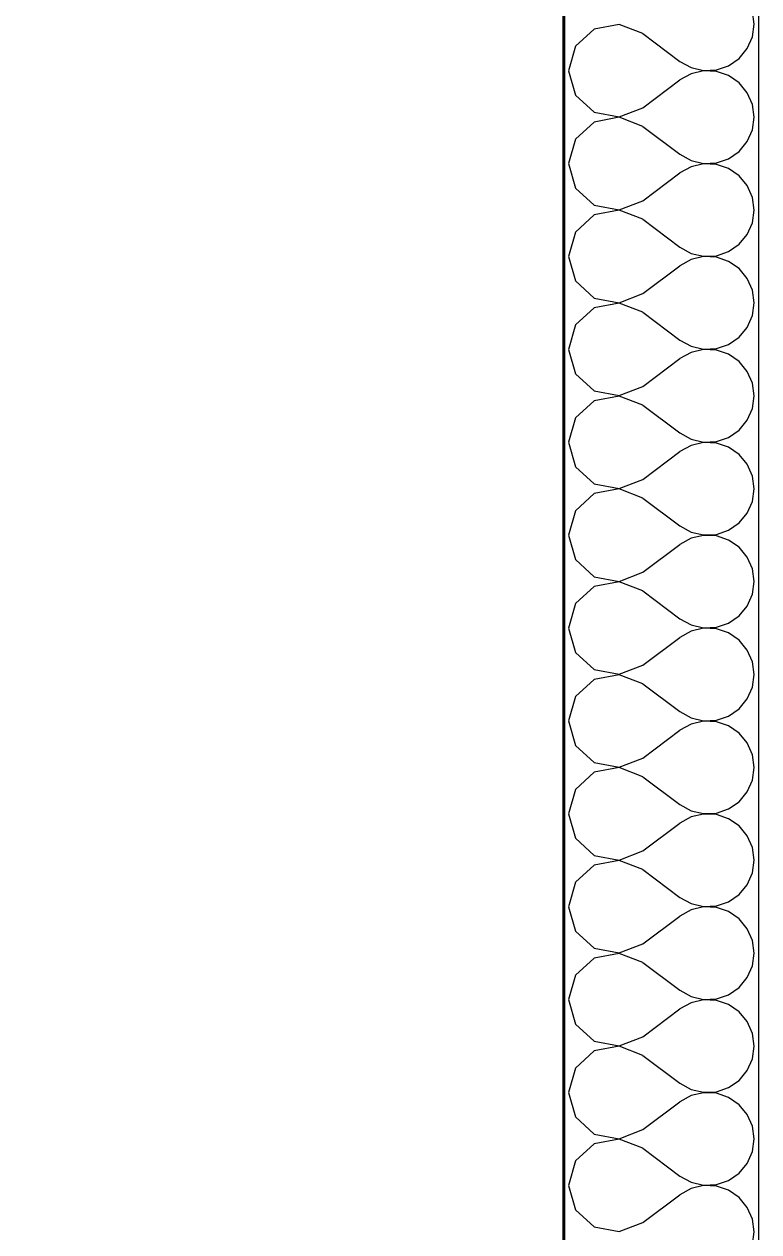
# Model space of a CAD drawing. Header units: millimetres. Extents: x -3100 to 17162, y -19566 to 10100.
# Drawn here: x -803 to -200, y 0 to 991 of the extents above; entities that cross this region are included whole.
import ezdxf

# ---------------------------------------------------------------- set-up
doc = ezdxf.new("R2010")
doc.units = ezdxf.units.MM
doc.header["$MEASUREMENT"] = 0
doc.linetypes.add('Wipeout_Contour', pattern=[1000, 0, -1000])
for name, color, linetype in [('Konstrukce - svislé nosné', 7, 'Continuous'), ('Konstrukce – Dělicí čáry vrstev', 7, 'Continuous'), ('Kóty - SP', 7, 'Continuous'), ('Výplně – Řezové', 7, 'Continuous')]:
    doc.layers.add(name, color=color, linetype=linetype)
doc.styles.add('GENEROVANÝ_STYL_1', font='Arial.ttf')
doc.dimstyles.new('GENEROVANÝ_STYL__1', dxfattribs={"dimtxt": 134.999996, "dimasz": 114, "dimexe": 0.18, "dimexo": 0.0625, "dimgap": 0, "dimtad": 1, "dimtih": 1, "dimtoh": 1, "dimdec": 0, "dimzin": 0, "dimdsep": 46, "dimtxsty": 'GENEROVANÝ_STYL_1', "dimblk": 'ARROWHEAD_2', "dimblk1": 'ARROWHEAD_2', "dimblk2": 'ARROWHEAD_2', "dimcen": 0.09, "dimse1": 1, "dimse2": 1, "dimclrd": 256, "dimclre": 256, "dimclrt": 256, "dimazin": 0, "dimtfac": 1, "dimtdec": 4, "dimtmove": 0, "dimatfit": 3, "dimfxl": 1, "dimtolj": 1, "dimtzin": 0, "dimarcsym": 0})
doc.dimstyles.new('GENEROVANÝ_STYL__2', dxfattribs={"dimtxt": 134.999996, "dimasz": 114, "dimexe": 0.18, "dimexo": 0.0625, "dimgap": 0, "dimtad": 1, "dimdec": 0, "dimzin": 0, "dimdsep": 46, "dimtxsty": 'GENEROVANÝ_STYL_1', "dimblk": 'ARROWHEAD_2', "dimblk1": 'ARROWHEAD_2', "dimblk2": 'ARROWHEAD_2', "dimcen": 0.09, "dimse1": 1, "dimse2": 1, "dimclrd": 256, "dimclre": 256, "dimclrt": 256, "dimazin": 0, "dimtfac": 1, "dimtdec": 4, "dimtmove": 0, "dimatfit": 3, "dimfxl": 1, "dimtolj": 1, "dimtzin": 0, "dimarcsym": 0})
doc.dimstyles.new('GENEROVANÝ_STYL__3', dxfattribs={"dimtxt": 134.999996, "dimasz": 114, "dimexe": 0.18, "dimexo": 0.0625, "dimgap": 0, "dimtad": 1, "dimdec": 0, "dimzin": 0, "dimdsep": 46, "dimtxsty": 'GENEROVANÝ_STYL_1', "dimblk": 'ARROWHEAD_2', "dimblk1": 'ARROWHEAD_2', "dimblk2": 'ARROWHEAD_2', "dimcen": 0.09, "dimse1": 1, "dimse2": 1, "dimclrd": 256, "dimclre": 256, "dimclrt": 256, "dimazin": 0, "dimtfac": 1, "dimtdec": 4, "dimtmove": 2, "dimatfit": 3, "dimfxl": 1, "dimtolj": 1, "dimtzin": 0, "dimarcsym": 0})

# ---------------------------------------------------------------- blocks, each defined once
blk = doc.blocks.new('*X195')
at = {"layer": 'Výplně – Řezové', "color": 53, "linetype": 'Continuous', "lineweight": 13, "true_color": 0xeccf4f}
for p, q in [((-203.81, 990.48), (-205.26, 1000.89)), ((-335.13, 986.45), (-350.5, 972.41)), ((-314.67, 990.32), (-335.13, 986.45)), ((-295.24, 982.86), (-314.67, 990.32)), ((-295.24, 982.86), (-264.76, 960)), ((-205.26, 980.07), (-203.81, 990.48)), ((-350.5, 972.41), (-356.19, 952.38)), ((-209.5, 970.45), (-205.26, 980.07)), ((-224.87, 956.4), (-216.21, 962.36)), ((-216.21, 962.36), (-209.5, 970.45)), ((-356.19, 952.38), (-350.5, 932.35)), ((-264.76, 960), (-255.56, 954.91)), ((-255.56, 954.91), (-245.33, 952.53)), ((-245.33, 952.23), (-255.56, 949.85)), ((-245.33, 952.53), (-234.83, 953.04)), ((-234.83, 951.72), (-245.33, 952.23)), ((-234.83, 953.04), (-224.87, 956.4)), ((-224.87, 948.36), (-234.83, 951.72)), ((-295.24, 921.9), (-264.76, 944.76)), ((-255.56, 949.85), (-264.76, 944.76)), ((-216.21, 942.41), (-224.87, 948.36)), ((-209.5, 934.31), (-216.21, 942.41)), ((-350.5, 932.35), (-335.13, 918.31)), ((-205.26, 924.7), (-209.5, 934.31)), ((-314.67, 914.44), (-295.24, 921.9)), ((-203.81, 914.29), (-205.26, 924.7)), ((-335.13, 918.31), (-314.67, 914.44)), ((-314.67, 914.13), (-335.13, 910.26)), ((-295.24, 906.67), (-314.67, 914.13)), ((-205.26, 903.88), (-203.81, 914.29)), ((-335.13, 910.26), (-350.5, 896.22)), ((-295.24, 906.67), (-264.76, 883.81)), ((-209.5, 894.26), (-205.26, 903.88)), ((-350.5, 896.22), (-356.19, 876.19)), ((-216.21, 886.16), (-209.5, 894.26)), ((-264.76, 883.81), (-255.56, 878.72)), ((-224.87, 880.21), (-216.21, 886.16)), ((-356.19, 876.19), (-350.5, 856.16)), ((-255.56, 873.66), (-264.76, 868.57)), ((-255.56, 878.72), (-245.33, 876.34)), ((-245.33, 876.04), (-255.56, 873.66)), ((-245.33, 876.34), (-234.83, 876.85)), ((-234.83, 875.53), (-245.33, 876.04)), ((-234.83, 876.85), (-224.87, 880.21)), ((-224.87, 872.17), (-234.83, 875.53)), ((-216.21, 866.22), (-224.87, 872.17)), ((-295.24, 845.71), (-264.76, 868.57)), ((-209.5, 858.12), (-216.21, 866.22)), ((-350.5, 856.16), (-335.13, 842.12)), ((-205.26, 848.51), (-209.5, 858.12)), ((-335.13, 842.12), (-314.67, 838.25)), ((-314.67, 838.25), (-295.24, 845.71)), ((-203.81, 838.1), (-205.26, 848.51)), ((-335.13, 834.07), (-350.5, 820.03)), ((-314.67, 837.94), (-335.13, 834.07)), ((-295.24, 830.48), (-314.67, 837.94)), ((-205.26, 827.69), (-203.81, 838.1)), ((-295.24, 830.48), (-264.76, 807.62)), ((-209.5, 818.07), (-205.26, 827.69)), ((-350.5, 820.03), (-356.19, 800)), ((-216.21, 809.97), (-209.5, 818.07)), ((-264.76, 807.62), (-255.56, 802.53)), ((-255.56, 802.53), (-245.33, 800.15)), ((-234.83, 800.66), (-224.87, 804.02)), ((-224.87, 804.02), (-216.21, 809.97)), ((-356.19, 800), (-350.5, 779.97)), ((-255.56, 797.47), (-264.76, 792.38)), ((-245.33, 799.85), (-255.56, 797.47)), ((-245.33, 800.15), (-234.83, 800.66)), ((-234.83, 799.34), (-245.33, 799.85)), ((-224.87, 795.98), (-234.83, 799.34)), ((-216.21, 790.03), (-224.87, 795.98)), ((-295.24, 769.52), (-264.76, 792.38)), ((-209.5, 781.93), (-216.21, 790.03)), ((-350.5, 779.97), (-335.13, 765.93)), ((-205.26, 772.31), (-209.5, 781.93)), ((-335.13, 765.93), (-314.67, 762.06)), ((-314.67, 762.06), (-295.24, 769.52)), ((-203.81, 761.9), (-205.26, 772.31)), ((-335.13, 757.88), (-350.5, 743.84)), ((-314.67, 761.75), (-335.13, 757.88)), ((-295.24, 754.29), (-314.67, 761.75)), ((-295.24, 754.29), (-264.76, 731.43)), ((-205.26, 751.49), (-203.81, 761.9)), ((-350.5, 743.84), (-356.19, 723.81)), ((-209.5, 741.88), (-205.26, 751.49)), ((-224.87, 727.83), (-216.21, 733.78)), ((-216.21, 733.78), (-209.5, 741.88)), ((-356.19, 723.81), (-350.5, 703.78)), ((-264.76, 731.43), (-255.56, 726.34)), ((-255.56, 726.34), (-245.33, 723.96)), ((-245.33, 723.66), (-255.56, 721.28)), ((-245.33, 723.96), (-234.83, 724.47)), ((-234.83, 723.15), (-245.33, 723.66)), ((-234.83, 724.47), (-224.87, 727.83)), ((-224.87, 719.79), (-234.83, 723.15)), ((-295.24, 693.33), (-264.76, 716.19)), ((-255.56, 721.28), (-264.76, 716.19)), ((-216.21, 713.84), (-224.87, 719.79)), ((-209.5, 705.74), (-216.21, 713.84)), ((-350.5, 703.78), (-335.13, 689.74)), ((-205.26, 696.12), (-209.5, 705.74)), ((-203.81, 685.71), (-205.26, 696.12)), ((-335.13, 689.74), (-314.67, 685.87)), ((-314.67, 685.56), (-335.13, 681.69)), ((-314.67, 685.87), (-295.24, 693.33)), ((-295.24, 678.1), (-314.67, 685.56)), ((-205.26, 675.3), (-203.81, 685.71)), ((-335.13, 681.69), (-350.5, 667.65)), ((-295.24, 678.1), (-264.76, 655.24)), ((-209.5, 665.69), (-205.26, 675.3)), ((-350.5, 667.65), (-356.19, 647.62)), ((-216.21, 657.59), (-209.5, 665.69)), ((-264.76, 655.24), (-255.56, 650.15)), ((-224.87, 651.64), (-216.21, 657.59)), ((-356.19, 647.62), (-350.5, 627.59)), ((-255.56, 645.09), (-264.76, 640)), ((-255.56, 650.15), (-245.33, 647.77)), ((-245.33, 647.47), (-255.56, 645.09)), ((-245.33, 647.77), (-234.83, 648.28)), ((-234.83, 646.96), (-245.33, 647.47)), ((-234.83, 648.28), (-224.87, 651.64)), ((-224.87, 643.6), (-234.83, 646.96)), ((-295.24, 617.14), (-264.76, 640)), ((-216.21, 637.64), (-224.87, 643.6)), ((-209.5, 629.55), (-216.21, 637.64)), ((-350.5, 627.59), (-335.13, 613.55)), ((-205.26, 619.93), (-209.5, 629.55)), ((-314.67, 609.68), (-295.24, 617.14)), ((-203.81, 609.52), (-205.26, 619.93)), ((-335.13, 605.5), (-350.5, 591.46)), ((-335.13, 613.55), (-314.67, 609.68)), ((-314.67, 609.37), (-335.13, 605.5)), ((-295.24, 601.9), (-314.67, 609.37)), ((-205.26, 599.11), (-203.81, 609.52)), ((-295.24, 601.9), (-264.76, 579.05)), ((-209.5, 589.5), (-205.26, 599.11)), ((-350.5, 591.46), (-356.19, 571.43)), ((-216.21, 581.4), (-209.5, 589.5)), ((-264.76, 579.05), (-255.56, 573.96)), ((-234.83, 572.09), (-224.87, 575.45)), ((-224.87, 575.45), (-216.21, 581.4)), ((-356.19, 571.43), (-350.5, 551.4)), ((-255.56, 568.9), (-264.76, 563.81)), ((-255.56, 573.96), (-245.33, 571.58)), ((-245.33, 571.27), (-255.56, 568.9)), ((-245.33, 571.58), (-234.83, 572.09)), ((-234.83, 570.77), (-245.33, 571.27)), ((-224.87, 567.41), (-234.83, 570.77)), ((-216.21, 561.45), (-224.87, 567.41)), ((-295.24, 540.95), (-264.76, 563.81)), ((-209.5, 553.36), (-216.21, 561.45)), ((-350.5, 551.4), (-335.13, 537.36)), ((-205.26, 543.74), (-209.5, 553.36)), ((-335.13, 537.36), (-314.67, 533.49)), ((-314.67, 533.49), (-295.24, 540.95)), ((-203.81, 533.33), (-205.26, 543.74)), ((-335.13, 529.31), (-350.5, 515.27)), ((-314.67, 533.18), (-335.13, 529.31)), ((-295.24, 525.71), (-314.67, 533.18)), ((-295.24, 525.71), (-264.76, 502.86)), ((-205.26, 522.92), (-203.81, 533.33)), ((-350.5, 515.27), (-356.19, 495.24)), ((-209.5, 513.31), (-205.26, 522.92)), ((-224.87, 499.26), (-216.21, 505.21)), ((-216.21, 505.21), (-209.5, 513.31)), ((-264.76, 502.86), (-255.56, 497.77)), ((-255.56, 497.77), (-245.33, 495.39)), ((-245.33, 495.39), (-234.83, 495.9)), ((-234.83, 495.9), (-224.87, 499.26)), ((-356.19, 495.24), (-350.5, 475.21)), ((-295.24, 464.76), (-264.76, 487.62)), ((-255.56, 492.71), (-264.76, 487.62)), ((-245.33, 495.08), (-255.56, 492.71)), ((-234.83, 494.57), (-245.33, 495.08)), ((-224.87, 491.22), (-234.83, 494.57)), ((-216.21, 485.26), (-224.87, 491.22)), ((-209.5, 477.17), (-216.21, 485.26)), ((-205.26, 467.55), (-209.5, 477.17)), ((-350.5, 475.21), (-335.13, 461.16)), ((-203.81, 457.14), (-205.26, 467.55)), ((-335.13, 461.16), (-314.67, 457.3)), ((-314.67, 456.99), (-335.13, 453.12)), ((-314.67, 457.3), (-295.24, 464.76)), ((-295.24, 449.52), (-314.67, 456.99)), ((-205.26, 446.73), (-203.81, 457.14)), ((-335.13, 453.12), (-350.5, 439.08)), ((-295.24, 449.52), (-264.76, 426.67)), ((-209.5, 437.12), (-205.26, 446.73)), ((-350.5, 439.08), (-356.19, 419.05)), ((-216.21, 429.02), (-209.5, 437.12)), ((-264.76, 426.67), (-255.56, 421.58)), ((-224.87, 423.07), (-216.21, 429.02)), ((-356.19, 419.05), (-350.5, 399.02)), ((-255.56, 416.51), (-264.76, 411.43)), ((-255.56, 421.58), (-245.33, 419.2)), ((-245.33, 418.89), (-255.56, 416.51)), ((-245.33, 419.2), (-234.83, 419.71)), ((-234.83, 418.38), (-245.33, 418.89)), ((-234.83, 419.71), (-224.87, 423.07)), ((-224.87, 415.03), (-234.83, 418.38)), ((-295.24, 388.57), (-264.76, 411.43)), ((-216.21, 409.07), (-224.87, 415.03)), ((-209.5, 400.98), (-216.21, 409.07)), ((-350.5, 399.02), (-335.13, 384.97)), ((-205.26, 391.36), (-209.5, 400.98)), ((-314.67, 381.11), (-295.24, 388.57)), ((-203.81, 380.95), (-205.26, 391.36)), ((-335.13, 376.93), (-350.5, 362.88)), ((-335.13, 384.97), (-314.67, 381.11)), ((-314.67, 380.8), (-335.13, 376.93)), ((-295.24, 373.33), (-314.67, 380.8)), ((-205.26, 370.54), (-203.81, 380.95)), ((-295.24, 373.33), (-264.76, 350.48)), ((-209.5, 360.92), (-205.26, 370.54)), ((-350.5, 362.88), (-356.19, 342.86)), ((-216.21, 352.83), (-209.5, 360.92)), ((-264.76, 350.48), (-255.56, 345.39)), ((-234.83, 343.52), (-224.87, 346.88)), ((-224.87, 346.88), (-216.21, 352.83)), ((-356.19, 342.86), (-350.5, 322.83)), ((-255.56, 340.32), (-264.76, 335.24)), ((-255.56, 345.39), (-245.33, 343.01)), ((-245.33, 342.7), (-255.56, 340.32)), ((-245.33, 343.01), (-234.83, 343.52)), ((-234.83, 342.19), (-245.33, 342.7)), ((-224.87, 338.84), (-234.83, 342.19)), ((-216.21, 332.88), (-224.87, 338.84)), ((-295.24, 312.38), (-264.76, 335.24)), ((-209.5, 324.79), (-216.21, 332.88)), ((-350.5, 322.83), (-335.13, 308.78)), ((-205.26, 315.17), (-209.5, 324.79)), ((-335.13, 308.78), (-314.67, 304.92)), ((-314.67, 304.92), (-295.24, 312.38)), ((-203.81, 304.76), (-205.26, 315.17)), ((-335.13, 300.74), (-350.5, 286.69)), ((-314.67, 304.61), (-335.13, 300.74)), ((-295.24, 297.14), (-314.67, 304.61)), ((-205.26, 294.35), (-203.81, 304.76)), ((-295.24, 297.14), (-264.76, 274.29)), ((-209.5, 284.73), (-205.26, 294.35)), ((-350.5, 286.69), (-356.19, 266.67)), ((-216.21, 276.64), (-209.5, 284.73)), ((-264.76, 274.29), (-255.56, 269.2)), ((-255.56, 269.2), (-245.33, 266.82)), ((-234.83, 267.33), (-224.87, 270.69)), ((-224.87, 270.69), (-216.21, 276.64)), ((-356.19, 266.67), (-350.5, 246.64)), ((-295.24, 236.19), (-264.76, 259.05)), ((-255.56, 264.13), (-264.76, 259.05)), ((-245.33, 266.51), (-255.56, 264.13)), ((-245.33, 266.82), (-234.83, 267.33)), ((-234.83, 266), (-245.33, 266.51)), ((-224.87, 262.64), (-234.83, 266)), ((-216.21, 256.69), (-224.87, 262.64)), ((-209.5, 248.6), (-216.21, 256.69)), ((-205.26, 238.98), (-209.5, 248.6)), ((-350.5, 246.64), (-335.13, 232.59)), ((-203.81, 228.57), (-205.26, 238.98)), ((-335.13, 232.59), (-314.67, 228.73)), ((-314.67, 228.42), (-335.13, 224.55)), ((-314.67, 228.73), (-295.24, 236.19)), ((-295.24, 220.95), (-314.67, 228.42)), ((-205.26, 218.16), (-203.81, 228.57)), ((-335.13, 224.55), (-350.5, 210.5)), ((-295.24, 220.95), (-264.76, 198.1)), ((-209.5, 208.54), (-205.26, 218.16)), ((-350.5, 210.5), (-356.19, 190.48)), ((-216.21, 200.45), (-209.5, 208.54)), ((-224.87, 194.5), (-216.21, 200.45)), ((-356.19, 190.48), (-350.5, 170.45)), ((-264.76, 198.1), (-255.56, 193.01)), ((-255.56, 193.01), (-245.33, 190.63)), ((-245.33, 190.32), (-255.56, 187.94)), ((-245.33, 190.63), (-234.83, 191.14)), ((-234.83, 189.81), (-245.33, 190.32)), ((-234.83, 191.14), (-224.87, 194.5)), ((-224.87, 186.45), (-234.83, 189.81)), ((-295.24, 160), (-264.76, 182.86)), ((-255.56, 187.94), (-264.76, 182.86)), ((-216.21, 180.5), (-224.87, 186.45)), ((-209.5, 172.41), (-216.21, 180.5)), ((-350.5, 170.45), (-335.13, 156.4)), ((-205.26, 162.79), (-209.5, 172.41)), ((-314.67, 152.53), (-295.24, 160)), ((-203.81, 152.38), (-205.26, 162.79)), ((-335.13, 156.4), (-314.67, 152.53)), ((-314.67, 152.23), (-335.13, 148.36)), ((-295.24, 144.76), (-314.67, 152.23)), ((-205.26, 141.97), (-203.81, 152.38)), ((-335.13, 148.36), (-350.5, 134.31)), ((-295.24, 144.76), (-264.76, 121.9)), ((-209.5, 132.35), (-205.26, 141.97)), ((-350.5, 134.31), (-356.19, 114.29)), ((-216.21, 124.26), (-209.5, 132.35)), ((-264.76, 121.9), (-255.56, 116.82)), ((-224.87, 118.31), (-216.21, 124.26)), ((-356.19, 114.29), (-350.5, 94.26)), ((-255.56, 111.75), (-264.76, 106.67)), ((-255.56, 116.82), (-245.33, 114.44)), ((-245.33, 114.13), (-255.56, 111.75)), ((-245.33, 114.44), (-234.83, 114.95)), ((-234.83, 113.62), (-245.33, 114.13)), ((-234.83, 114.95), (-224.87, 118.31)), ((-224.87, 110.26), (-234.83, 113.62)), ((-216.21, 104.31), (-224.87, 110.26)), ((-295.24, 83.81), (-264.76, 106.67)), ((-209.5, 96.22), (-216.21, 104.31)), ((-350.5, 94.26), (-335.13, 80.21)), ((-205.26, 86.6), (-209.5, 96.22)), ((-335.13, 80.21), (-314.67, 76.34)), ((-314.67, 76.34), (-295.24, 83.81)), ((-203.81, 76.19), (-205.26, 86.6)), ((-335.13, 72.17), (-350.5, 58.12)), ((-314.67, 76.04), (-335.13, 72.17)), ((-295.24, 68.57), (-314.67, 76.04)), ((-205.26, 65.78), (-203.81, 76.19)), ((-295.24, 68.57), (-264.76, 45.71)), ((-209.5, 56.16), (-205.26, 65.78)), ((-350.5, 58.12), (-356.19, 38.1)), ((-216.21, 48.07), (-209.5, 56.16)), ((-264.76, 45.71), (-255.56, 40.63)), ((-255.56, 40.63), (-245.33, 38.25)), ((-234.83, 38.76), (-224.87, 42.12)), ((-224.87, 42.12), (-216.21, 48.07)), ((-356.19, 38.1), (-350.5, 18.07)), ((-295.24, 7.62), (-264.76, 30.48)), ((-255.56, 35.56), (-264.76, 30.48)), ((-245.33, 37.94), (-255.56, 35.56)), ((-245.33, 38.25), (-234.83, 38.76)), ((-234.83, 37.43), (-245.33, 37.94)), ((-224.87, 34.07), (-234.83, 37.43)), ((-216.21, 28.12), (-224.87, 34.07)), ((-209.5, 20.03), (-216.21, 28.12)), ((-205.26, 10.41), (-209.5, 20.03)), ((-350.5, 18.07), (-335.13, 4.02)), ((-203.81, 0), (-205.26, 10.41)), ((-335.13, 4.02), (-314.67, 0.15)), ((-314.67, 0.15), (-295.24, 7.62)), ((-205.26, -10.41), (-203.81, 0))]:
    blk.add_line(p, q, dxfattribs=at)
blk = doc.blocks.new('Zeď_10', base_point=(0, 7400))
at = {"color": 254, "linetype": 'Wipeout_Contour', "lineweight": 0, "ltscale": 9115.443639}
blk.add_wipeout([(-360, -200), (-200, -200), (-200, 4200), (-360, 4200)], dxfattribs=at).dxf.layer = 'Výplně – Řezové'
at = {"layer": 'Konstrukce - svislé nosné', "color": 7, "linetype": 'Continuous', "lineweight": 40, "flags": 128}
blk.add_lwpolyline([(-360, 4200), (-360, -760)], dxfattribs=at)
at = {"layer": 'Konstrukce – Dělicí čáry vrstev', "color": 7, "linetype": 'Continuous', "lineweight": 13}
blk.add_line((-200, -200), (-200, 4200), dxfattribs=at)
at = {"layer": 'Konstrukce - svislé nosné', "color": 7, "lineweight": 40}
blk.add_blockref('*X195', (0, 0), dxfattribs=at)
blk = doc.blocks.new('*D340')
at = {"layer": 'Kóty - SP', "color": 146, "linetype": 'Continuous', "lineweight": 13, "true_color": 0x1a4f6e}
for p, q in [((-1745.51, 4243.3), (-1595.51, 4156.7)), ((-1558.01, 4200), (-1783.01, 4200)), ((-1670.51, -760), (-1670.51, 4200)), ((-1745.51, -716.7), (-1595.51, -803.3)), ((-1558.01, -760), (-1783.01, -760))]:
    blk.add_line(p, q, dxfattribs=at)
at = {"layer": 'Kóty - SP', "color": 146, "lineweight": 13, "true_color": 0x1a4f6e, "insert": (-1697.51, 1488.35), "char_height": 135, "attachment_point": 7, "rotation": 90, "style": 'GENEROVANÝ_STYL_1'}
blk.add_mtext('\\A1;{\\pql;\\fArial|b0|i0|c0|p0;\\W1.000000;4\xa0960}', dxfattribs=at)
blk = doc.blocks.new('ARROWHEAD_2')
at = {"color": 0, "linetype": 'Continuous', "lineweight": 0}
for p, q in [((-0.3781, -0.655), (0.3781, 0.655)), ((0, 0), (-1, 0))]:
    blk.add_line(p, q, dxfattribs=at)
blk = doc.blocks.new('*D345')
at = {"layer": 'Kóty - SP', "color": 146, "linetype": 'Continuous', "lineweight": 13, "true_color": 0x1a4f6e}
for p, q in [((-2170.51, 7760), (-2170.51, 7833.35)), ((-2095.51, 7716.7), (-2245.51, 7803.3)), ((-2058.01, 7760), (-2283.01, 7760)), ((-2170.51, -760), (-2170.51, 7760)), ((-2245.51, -716.7), (-2095.51, -803.3)), ((-2058.01, -760), (-2283.01, -760)), ((-2170.51, -9460), (-2170.51, -760))]:
    blk.add_line(p, q, dxfattribs=at)
at = {"layer": 'Kóty - SP', "color": 146, "lineweight": 13, "true_color": 0x1a4f6e, "insert": (-2197.51, 3359.6), "char_height": 135, "attachment_point": 7, "rotation": 90, "style": 'GENEROVANÝ_STYL_1'}
blk.add_mtext('\\A1;{\\pql;\\fArial|b0|i0|c0|p0;\\W1.000000;8\xa0520}', dxfattribs=at)
blk = doc.blocks.new('*D346')
at = {"layer": 'Kóty - SP', "color": 146, "linetype": 'Continuous', "lineweight": 13, "true_color": 0x1a4f6e}
for p, q in [((-2670.51, 7760), (-2670.51, 7833.35)), ((-2595.51, 7716.7), (-2745.51, 7803.3)), ((-2558.01, 7760), (-2783.01, 7760)), ((-2670.51, -9460), (-2670.51, 7760)), ((-2745.51, -9416.7), (-2595.51, -9503.3)), ((-2558.01, -9460), (-2783.01, -9460)), ((-2670.51, -9533.35), (-2670.51, -9460))]:
    blk.add_line(p, q, dxfattribs=at)
at = {"layer": 'Kóty - SP', "color": 146, "lineweight": 13, "true_color": 0x1a4f6e, "insert": (-2697.51, -1133.14), "char_height": 135, "attachment_point": 7, "rotation": 90, "style": 'GENEROVANÝ_STYL_1'}
blk.add_mtext('\\A1;{\\pql;\\fArial|b0|i0|c0|p0;\\W1.000000;17\xa0220}', dxfattribs=at)
blk = doc.blocks.new('*D412')
at = {"layer": 'Kóty - SP', "color": 146, "linetype": 'Continuous', "lineweight": 13, "true_color": 0x1a4f6e}
for p, q in [((-360, 993.29), (-360, 1218.29)), ((-316.7, 1180.79), (-403.3, 1030.79)), ((43.3, 1180.79), (-43.3, 1030.79)), ((-433.35, 1105.79), (-360, 1105.79)), ((-360, 1105.79), (0, 1105.79))]:
    blk.add_line(p, q, dxfattribs=at)
at = {"layer": 'Kóty - SP', "color": 146, "lineweight": 13, "true_color": 0x1a4f6e, "insert": (-712.25, 1132.79), "char_height": 135, "attachment_point": 7, "style": 'GENEROVANÝ_STYL_1'}
blk.add_mtext('\\A1;{\\pql;\\fArial|b0|i0|c0|p0;\\W1.000000;360}', dxfattribs=at)

msp = doc.modelspace()

# ---------------------------------------------------------------- block references
at = {"layer": 'Konstrukce - svislé nosné', "color": 7, "lineweight": 40}
msp.add_blockref('Zeď_10', (0, 7400), dxfattribs=at)

# ---------------------------------------------------------------- next in the draw order: dimensions: what is measured, and where the dimension line sits
at = {"layer": 'Kóty - SP', "color": 146, "linetype": 'Continuous', "lineweight": 13, "true_color": 0x1a4f6e}
for base, p1, p2, dimstyle, picture, middle in [((-2670.51, 7760), (11640, -9460), (-360, 7760), 'GENEROVANÝ_STYL__2', '*D346', (-2765.01, -841.73)), ((-2170.51, 7760), (-360, -760), (-360, 7760), 'GENEROVANÝ_STYL__3', '*D345', (-2265.01, 3598.02)), ((-1670.51, 4200), (-360, -760), (-360, 4200), 'GENEROVANÝ_STYL__2', '*D340', (-1765.01, 1726.77))]:
    dim = msp.add_linear_dim(base=base, p1=p1, p2=p2, angle=90, dimstyle=dimstyle, dxfattribs=at)
    dim.commit()
    dim.dimension.update_dxf_attribs({"geometry": picture, "text_midpoint": middle, "dimtype": 160, "text_rotation": 90})
dim = msp.add_linear_dim(base=(0, 1105.79), p1=(-360, -760), p2=(0, 3500), dimstyle='GENEROVANÝ_STYL__1', dxfattribs=at)
dim.commit()
dim.dimension.update_dxf_attribs({"geometry": '*D412', "text_midpoint": (-553.3, 1200.29), "dimtype": 160})

doc.saveas('drawing.dxf')
